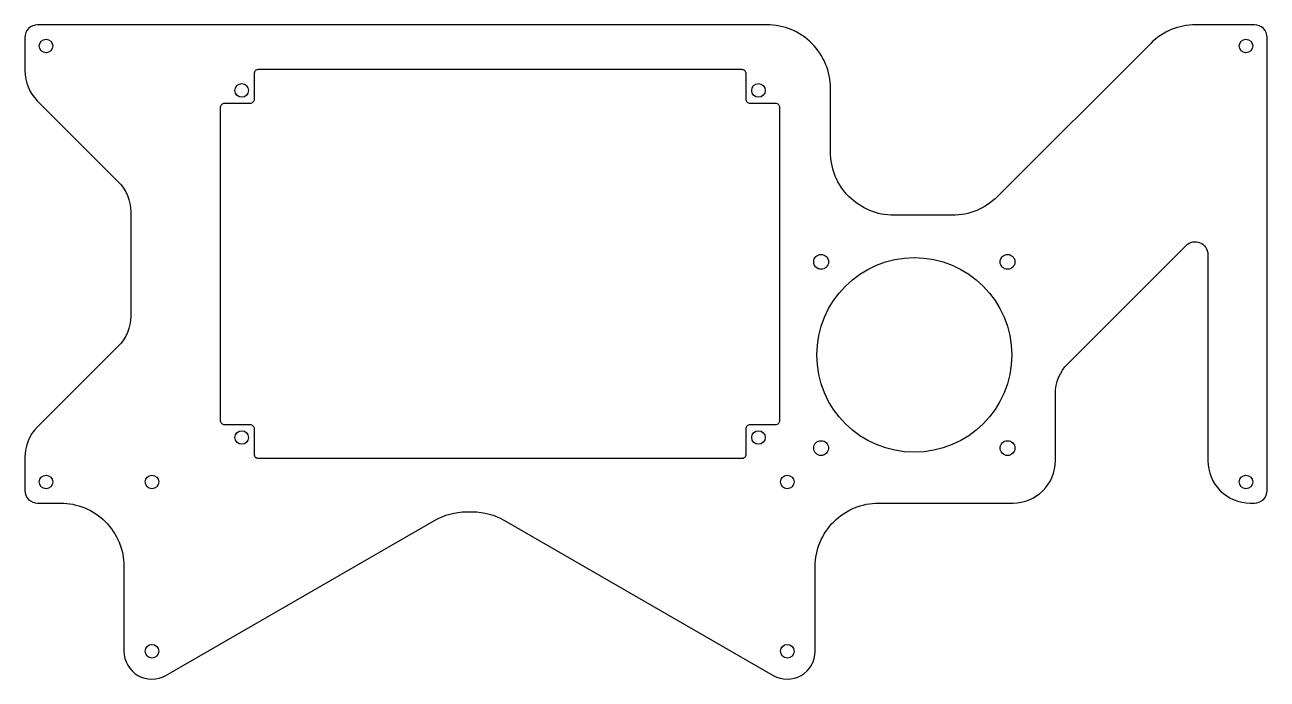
# Model space of a CAD drawing. Header units: millimetres. Extents: x -3 to 290, y -155 to 0.
import ezdxf

# ---------------------------------------------------------------- set-up
doc = ezdxf.new("R2010")
doc.units = ezdxf.units.MM

msp = doc.modelspace()

# ---------------------------------------------------------------- linework, layer by layer
for points in [[(276.3, -54.24), (276.3, -103, 0.414214), (286.3, -113), (287.3, -113, 0.414214), (290.3, -110), (290.3, -3, 0.414214), (287.3, 0), (273.41, 0, 0.198912), (262.81, -4.39), (226.59, -40.61, -0.198912), (215.99, -45), (202.2, -45, -0.414214), (187.2, -30), (187.2, -15, 0.414214), (172.2, 0), (0, 0, 0.414214), (-3, -3), (-3, -10.86, 0.198912), (-0.07, -17.93), (19.07, -37.07, -0.198912), (22, -44.14), (22, -68.86, -0.198912), (19.07, -75.93), (-0.07, -95.07, 0.198912), (-3, -102.14), (-3, -110, 0.414214), (0, -113), (5.4, -113, -0.414214), (20.4, -128), (20.4, -148, 0.57735), (30.3, -153.72), (93.75, -117.08, -0.131652), (101.25, -115.07), (102.75, -115.07, -0.131652), (110.25, -117.08), (173.7, -153.72, 0.57735), (183.6, -148), (183.6, -128, -0.414214), (198.6, -113), (230.3, -113, 0.414214), (240.3, -103), (240.3, -87.14, -0.198912), (243.23, -80.07), (271.18, -52.12, -0.668179)], [(44.2, -18.5), (50.2, -18.5, 0.414214), (51.2, -17.5), (51.2, -11.5, -0.414214), (52.2, -10.5), (166.2, -10.5, -0.414214), (167.2, -11.5), (167.2, -17.5, 0.414214), (168.2, -18.5), (174.2, -18.5, -0.414214), (175.2, -19.5), (175.2, -93.5, -0.414214), (174.2, -94.5), (168.2, -94.5, 0.414214), (167.2, -95.5), (167.2, -101.5, -0.414214), (166.2, -102.5), (52.2, -102.5, -0.414214), (51.2, -101.5), (51.2, -95.5, 0.414214), (50.2, -94.5), (44.2, -94.5, -0.414214), (43.2, -93.5), (43.2, -19.5, -0.414214)]]:
    msp.add_lwpolyline(points, format="xyb", close=True)
for centre, radius in [((2, -5), 1.6), ((285.3, -5), 1.6), ((48.2, -15.5), 1.6), ((170.2, -15.5), 1.6), ((185, -56), 1.75), ((207, -78), 23), ((229, -56), 1.75), ((48.2, -97.5), 1.6), ((170.2, -97.5), 1.6), ((185, -100), 1.75), ((229, -100), 1.75), ((2, -108), 1.6), ((27, -108), 1.6), ((177, -108), 1.6), ((285.3, -108), 1.6), ((27, -148), 1.6), ((177, -148), 1.6)]:
    msp.add_circle(centre, radius)

doc.saveas('drawing.dxf')
